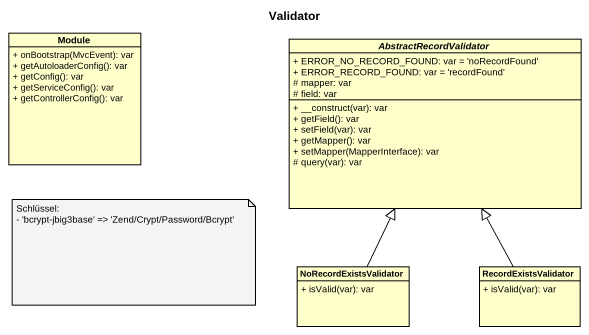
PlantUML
@startuml
title Validator
hide circle
hide empty members
skinparam classAttributeIconSize 0
class Module {
  + onBootstrap(MvcEvent): var
  + getAutoloaderConfig(): var
  + getConfig(): var
  + getServiceConfig(): var
  + getControllerConfig(): var
}
abstract class AbstractRecordValidator {
  + ERROR_NO_RECORD_FOUND: var = 'noRecordFound'
  + ERROR_RECORD_FOUND: var = 'recordFound'
  # mapper: var
  # field: var
  + __construct(var): var
  + getField(): var
  + setField(var): var
  + getMapper(): var
  + setMapper(MapperInterface): var
  # query(var): var
}
class NoRecordExistsValidator {
  + isValid(var): var
}
class RecordExistsValidator {
  + isValid(var): var
}
NoRecordExistsValidator -up-|> AbstractRecordValidator
RecordExistsValidator -up-|> AbstractRecordValidator
note as N1
  Schlüssel:
  - 'bcrypt-jbig3base' => 'Zend/Crypt/Password/Bcrypt'
end note
@enduml
